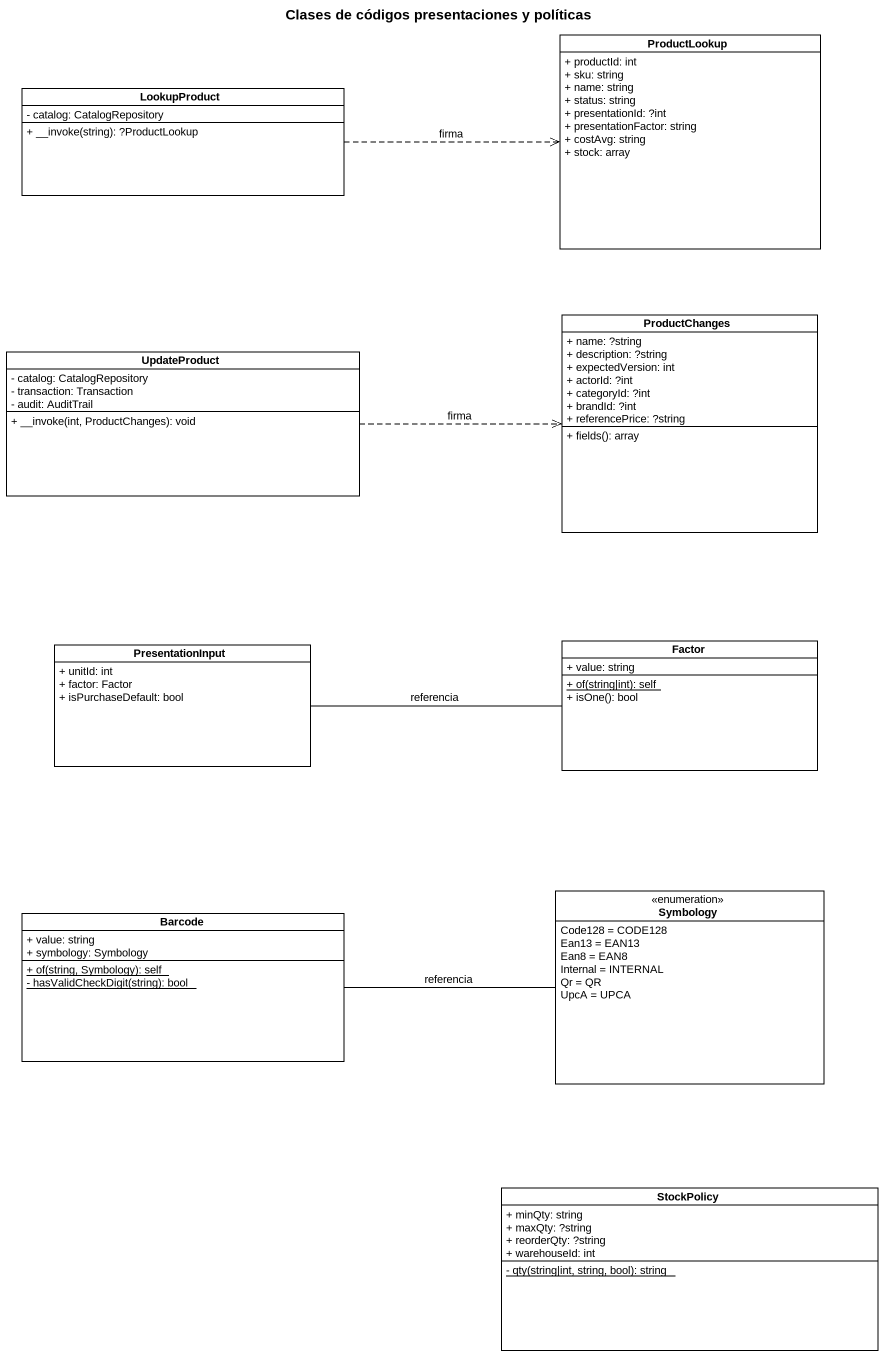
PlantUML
@startuml
title Clases de códigos presentaciones y políticas
hide circle
hide empty members
skinparam classAttributeIconSize 0
class ProductLookup {
  + productId: int
  + sku: string
  + name: string
  + status: string
  + presentationId: ?int
  + presentationFactor: string
  + costAvg: string
  + stock: array
}
class LookupProduct {
  - catalog: CatalogRepository
  + __invoke(string): ?ProductLookup
}
class ProductChanges {
  + name: ?string
  + description: ?string
  + expectedVersion: int
  + actorId: ?int
  + categoryId: ?int
  + brandId: ?int
  + referencePrice: ?string
  + fields(): array
}
class UpdateProduct {
  - catalog: CatalogRepository
  - transaction: Transaction
  - audit: AuditTrail
  + __invoke(int, ProductChanges): void
}
class Factor {
  + value: string
  {static} + of(string|int): self
  + isOne(): bool
}
class PresentationInput {
  + unitId: int
  + factor: Factor
  + isPurchaseDefault: bool
}
class Barcode {
  + value: string
  + symbology: Symbology
  {static} + of(string, Symbology): self
  {static} - hasValidCheckDigit(string): bool
}
enum Symbology {
  Code128 = CODE128
  Ean13 = EAN13
  Ean8 = EAN8
  Internal = INTERNAL
  Qr = QR
  UpcA = UPCA
}
class StockPolicy {
  + minQty: string
  + maxQty: ?string
  + reorderQty: ?string
  + warehouseId: int
  {static} - qty(string|int, string, bool): string
}
LookupProduct .right.> ProductLookup : firma
UpdateProduct .right.> ProductChanges : firma
PresentationInput -right- Factor : referencia
Barcode -right- Symbology : referencia
@enduml
